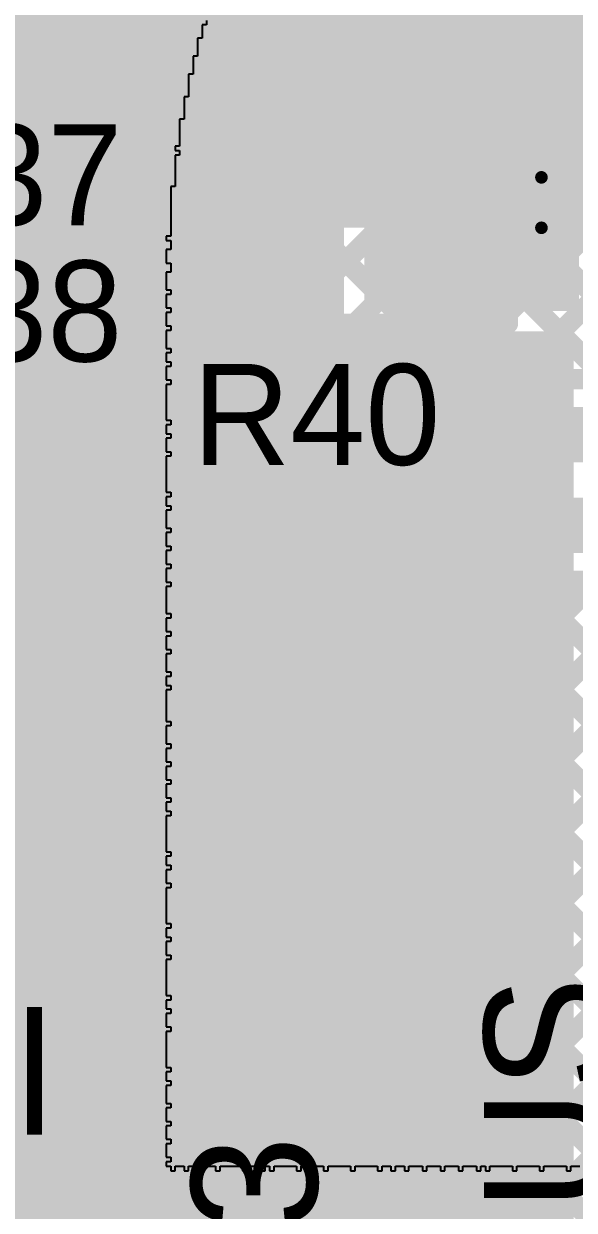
# Model space of a CAD drawing. Header units: millimetres. Extents: x 3.06 to 5.82, y 1.29 to 3.84.
# Drawn here: x 4.115 to 4.3332, y 2.4805 to 2.9509 of the extents above; entities that cross this region are included whole.
import ezdxf

# ---------------------------------------------------------------- set-up
doc = ezdxf.new("R2010")
doc.units = ezdxf.units.MM
doc.header["$MEASUREMENT"] = 0
for name, color, linetype in [('BottomLayer', 5, 'Continuous'), ('BottomOverlay', 54, 'Continuous'), ('TopLayer', 1, 'Continuous'), ('TopOverlay', 2, 'Continuous'), ('TopPaste', 8, 'Continuous'), ('TopSolder', 216, 'Continuous')]:
    doc.layers.add(name, color=color, linetype=linetype)

# ---------------------------------------------------------------- blocks, each defined once
blk = doc.blocks.new('R___0201_42')
at = {"layer": 'TopLayer'}
for points in [[(-0.01614, -0.00728), (-0.00551, -0.00728), (-0.01614, 0.00728), (-0.00551, 0.00728)], [(0.00551, -0.00728), (0.01614, -0.00728), (0.00551, 0.00728), (0.01614, 0.00728)]]:
    blk.add_solid(points, dxfattribs=at)
at = {"layer": 'TopOverlay', "const_width": 0.005}
for points in [[(-0.019, -0.01), (-0.019, 0.01)], [(-0.019, 0.01), (0.019, 0.01)], [(0.019, -0.01), (0.019, 0.01)], [(-0.019, -0.01), (0.019, -0.01)]]:
    blk.add_lwpolyline(points, dxfattribs=at)
at = {"layer": 'TopOverlay', "const_width": 0.0025}
for points in [[(-0.02025, 0.01, 1), (-0.01775, 0.01, 1)], [(-0.02025, 0.01, 1), (-0.01775, 0.01, 1)], [(0.01775, 0.01, 1), (0.02025, 0.01, 1)], [(0.01775, 0.01, 1), (0.02025, 0.01, 1)], [(-0.02025, -0.01, 1), (-0.01775, -0.01, 1)], [(-0.02025, -0.01, 1), (-0.01775, -0.01, 1)], [(0.01775, -0.01, 1), (0.02025, -0.01, 1)], [(0.01775, -0.01, 1), (0.02025, -0.01, 1)]]:
    blk.add_lwpolyline(points, format="xyb", close=True, dxfattribs=at)
at = {"layer": 'TopPaste'}
for points in [[(-0.01614, -0.00728), (-0.00551, -0.00728), (-0.01614, 0.00728), (-0.00551, 0.00728)], [(0.00551, -0.00728), (0.01614, -0.00728), (0.00551, 0.00728), (0.01614, 0.00728)]]:
    blk.add_solid(points, dxfattribs=at)
at = {"layer": 'TopSolder'}
for points in [[(-0.02014, -0.01128), (-0.00151, -0.01128), (-0.02014, 0.01128), (-0.00151, 0.01128)], [(0.00151, -0.01128), (0.02014, -0.01128), (0.00151, 0.01128), (0.02014, 0.01128)]]:
    blk.add_solid(points, dxfattribs=at)
blk = doc.blocks.new('RES_0805_43')
at = {"layer": 'TopLayer'}
for points in [[(-0.06, -0.025), (-0.02, -0.025), (-0.06, 0.025), (-0.02, 0.025)], [(0.02, -0.025), (0.06, -0.025), (0.02, 0.025), (0.06, 0.025)]]:
    blk.add_solid(points, dxfattribs=at)
at = {"layer": 'TopOverlay', "const_width": 0.00787}
for points in [[(0.065, 0.03), (-0.065, 0.03)], [(-0.065, 0.03), (-0.065, -0.03)], [(0.065, 0.03), (0.065, -0.03)], [(0.065, -0.03), (-0.065, -0.03)]]:
    blk.add_lwpolyline(points, dxfattribs=at)
at = {"layer": 'TopOverlay', "const_width": 0.00394}
for points in [[(-0.06697, 0.03, 1), (-0.06303, 0.03, 1)], [(-0.06697, 0.03, 1), (-0.06303, 0.03, 1)], [(0.06303, 0.03, 1), (0.06697, 0.03, 1)], [(0.06303, 0.03, 1), (0.06697, 0.03, 1)], [(-0.06697, -0.03, 1), (-0.06303, -0.03, 1)], [(-0.06697, -0.03, 1), (-0.06303, -0.03, 1)], [(0.06303, -0.03, 1), (0.06697, -0.03, 1)], [(0.06303, -0.03, 1), (0.06697, -0.03, 1)]]:
    blk.add_lwpolyline(points, format="xyb", close=True, dxfattribs=at)
at = {"layer": 'TopPaste'}
for points in [[(-0.06, -0.025), (-0.02, -0.025), (-0.06, 0.025), (-0.02, 0.025)], [(0.02, -0.025), (0.06, -0.025), (0.02, 0.025), (0.06, 0.025)]]:
    blk.add_solid(points, dxfattribs=at)
at = {"layer": 'TopSolder'}
for points in [[(-0.064, -0.029), (-0.016, -0.029), (-0.064, 0.029), (-0.016, 0.029)], [(0.016, -0.029), (0.064, -0.029), (0.016, 0.029), (0.064, 0.029)]]:
    blk.add_solid(points, dxfattribs=at)
blk = doc.blocks.new('RES_0805_44')
at = {"layer": 'TopLayer'}
for points in [[(-0.06, -0.025), (-0.02, -0.025), (-0.06, 0.025), (-0.02, 0.025)], [(0.02, -0.025), (0.06, -0.025), (0.02, 0.025), (0.06, 0.025)]]:
    blk.add_solid(points, dxfattribs=at)
at = {"layer": 'TopOverlay', "const_width": 0.00787}
for points in [[(-0.065, 0.03), (0.065, 0.03)], [(-0.065, 0.03), (-0.065, -0.03)], [(0.065, 0.03), (0.065, -0.03)], [(-0.065, -0.03), (0.065, -0.03)]]:
    blk.add_lwpolyline(points, dxfattribs=at)
at = {"layer": 'TopOverlay', "const_width": 0.00394}
for points in [[(-0.06697, 0.03, 1), (-0.06303, 0.03, 1)], [(-0.06697, 0.03, 1), (-0.06303, 0.03, 1)], [(0.06303, 0.03, 1), (0.06697, 0.03, 1)], [(0.06303, 0.03, 1), (0.06697, 0.03, 1)], [(-0.06697, -0.03, 1), (-0.06303, -0.03, 1)], [(-0.06697, -0.03, 1), (-0.06303, -0.03, 1)], [(0.06303, -0.03, 1), (0.06697, -0.03, 1)], [(0.06303, -0.03, 1), (0.06697, -0.03, 1)]]:
    blk.add_lwpolyline(points, format="xyb", close=True, dxfattribs=at)
at = {"layer": 'TopPaste'}
for points in [[(-0.06, -0.025), (-0.02, -0.025), (-0.06, 0.025), (-0.02, 0.025)], [(0.02, -0.025), (0.06, -0.025), (0.02, 0.025), (0.06, 0.025)]]:
    blk.add_solid(points, dxfattribs=at)
at = {"layer": 'TopSolder'}
for points in [[(-0.064, -0.029), (-0.016, -0.029), (-0.064, 0.029), (-0.016, 0.029)], [(0.016, -0.029), (0.064, -0.029), (0.016, 0.029), (0.064, 0.029)]]:
    blk.add_solid(points, dxfattribs=at)
blk = doc.blocks.new('RES_0805_45')
at = {"layer": 'TopLayer'}
for points in [[(-0.06, -0.025), (-0.02, -0.025), (-0.06, 0.025), (-0.02, 0.025)], [(0.02, -0.025), (0.06, -0.025), (0.02, 0.025), (0.06, 0.025)]]:
    blk.add_solid(points, dxfattribs=at)
at = {"layer": 'TopOverlay', "const_width": 0.00787}
for points in [[(0.065, 0.03), (-0.065, 0.03)], [(-0.065, -0.03), (-0.065, 0.03)], [(0.065, -0.03), (0.065, 0.03)], [(0.065, -0.03), (-0.065, -0.03)]]:
    blk.add_lwpolyline(points, dxfattribs=at)
at = {"layer": 'TopOverlay', "const_width": 0.00394}
for points in [[(-0.06697, 0.03, 1), (-0.06303, 0.03, 1)], [(-0.06697, 0.03, 1), (-0.06303, 0.03, 1)], [(0.06303, 0.03, 1), (0.06697, 0.03, 1)], [(0.06303, 0.03, 1), (0.06697, 0.03, 1)], [(-0.06697, -0.03, 1), (-0.06303, -0.03, 1)], [(-0.06697, -0.03, 1), (-0.06303, -0.03, 1)], [(0.06303, -0.03, 1), (0.06697, -0.03, 1)], [(0.06303, -0.03, 1), (0.06697, -0.03, 1)]]:
    blk.add_lwpolyline(points, format="xyb", close=True, dxfattribs=at)
at = {"layer": 'TopPaste'}
for points in [[(-0.06, -0.025), (-0.02, -0.025), (-0.06, 0.025), (-0.02, 0.025)], [(0.02, -0.025), (0.06, -0.025), (0.02, 0.025), (0.06, 0.025)]]:
    blk.add_solid(points, dxfattribs=at)
at = {"layer": 'TopSolder'}
for points in [[(-0.064, -0.029), (-0.016, -0.029), (-0.064, 0.029), (-0.016, 0.029)], [(0.016, -0.029), (0.064, -0.029), (0.016, 0.029), (0.064, 0.029)]]:
    blk.add_solid(points, dxfattribs=at)
blk = doc.blocks.new('SOT_23_6_100')
at = {"layer": 'TopLayer'}
for points in [[(-0.07323, 0.0252), (-0.02913, 0.0252), (-0.07323, 0.04961), (-0.02913, 0.04961)], [(0.02913, 0.0252), (0.07323, 0.0252), (0.02913, 0.04961), (0.07323, 0.04961)], [(-0.07323, -0.0122), (-0.02913, -0.0122), (-0.07323, 0.0122), (-0.02913, 0.0122)], [(0.02913, -0.0122), (0.07323, -0.0122), (0.02913, 0.0122), (0.07323, 0.0122)], [(-0.07323, -0.04961), (-0.02913, -0.04961), (-0.07323, -0.0252), (-0.02913, -0.0252)], [(0.02913, -0.04961), (0.07323, -0.04961), (0.02913, -0.0252), (0.07323, -0.0252)]]:
    blk.add_solid(points, dxfattribs=at)
at = {"layer": 'TopOverlay'}
for points, const_width in [([(-0.05753, 0.064, 1), (-0.06647, 0.064, 1)], 0.01), ([(-0.06897, 0.064, 1), (-0.06397, 0.064, 1)], 0.005), ([(-0.06003, 0.064, 1), (-0.05503, 0.064, 1)], 0.005), ([(-0.03197, 0.061, 1), (-0.02803, 0.061, 1)], 0.00394), ([(0.02903, 0.061, 1), (0.03297, 0.061, 1)], 0.00394), ([(-0.03197, -0.061, 1), (-0.02803, -0.061, 1)], 0.00394), ([(0.02903, -0.061, 1), (0.03297, -0.061, 1)], 0.00394)]:
    blk.add_lwpolyline(points, format="xyb", close=True, dxfattribs=dict(at, const_width=const_width))
at = {"layer": 'TopOverlay', "const_width": 0.00787}
for points in [[(-0.03, 0.061), (0.031, 0.061)], [(-0.03, -0.061), (0.031, -0.061)]]:
    blk.add_lwpolyline(points, dxfattribs=at)
at = {"layer": 'TopPaste'}
for points in [[(-0.07323, 0.0252), (-0.02913, 0.0252), (-0.07323, 0.04961), (-0.02913, 0.04961)], [(0.02913, 0.0252), (0.07323, 0.0252), (0.02913, 0.04961), (0.07323, 0.04961)], [(-0.07323, -0.0122), (-0.02913, -0.0122), (-0.07323, 0.0122), (-0.02913, 0.0122)], [(0.02913, -0.0122), (0.07323, -0.0122), (0.02913, 0.0122), (0.07323, 0.0122)], [(-0.07323, -0.04961), (-0.02913, -0.04961), (-0.07323, -0.0252), (-0.02913, -0.0252)], [(0.02913, -0.04961), (0.07323, -0.04961), (0.02913, -0.0252), (0.07323, -0.0252)]]:
    blk.add_solid(points, dxfattribs=at)
at = {"layer": 'TopSolder'}
for points in [[(-0.07723, 0.0212), (-0.02513, 0.0212), (-0.07723, 0.05361), (-0.02513, 0.05361)], [(0.02513, 0.0212), (0.07723, 0.0212), (0.02513, 0.05361), (0.07723, 0.05361)], [(-0.07723, -0.0162), (-0.02513, -0.0162), (-0.07723, 0.0162), (-0.02513, 0.0162)], [(0.02513, -0.0162), (0.07723, -0.0162), (0.02513, 0.0162), (0.07723, 0.0162)], [(-0.07723, -0.05361), (-0.02513, -0.05361), (-0.07723, -0.0212), (-0.02513, -0.0212)], [(0.02513, -0.05361), (0.07723, -0.05361), (0.02513, -0.0212), (0.07723, -0.0212)]]:
    blk.add_solid(points, dxfattribs=at)

msp = doc.modelspace()

# ---------------------------------------------------------------- linework, layer by layer
at = {"layer": 'BottomLayer'}
for points, const_width in [([(3.352, 3.57765), (4.12995, 2.7997)], 0.008), ([(3.352, 3.54936), (4.11164, 2.78972)], 0.008), ([(3.712, 3.33079), (4.23279, 2.81)], 0.008), ([(3.9689, 2.80925), (4.481, 3.32135)], 0.008), ([(3.65293, 3.305), (4.15115, 2.80678)], 0.008), ([(3.68122, 3.305), (4.17625, 2.80997)], 0.008), ([(3.7095, 3.305), (4.2045, 2.81)], 0.008), ([(3.98107, 2.79313), (4.481, 3.29306)], 0.008), ([(3.84575, 3.28189), (4.31764, 2.81)], 0.008), ([(3.87403, 3.28189), (4.34592, 2.81)], 0.008), ([(3.90232, 3.28189), (4.3742, 2.81)], 0.008), ([(3.98765, 2.77142), (4.481, 3.26478)], 0.008), ([(3.83999, 3.25936), (4.28935, 2.81)], 0.008), ([(4.016, 3.25306), (4.45906, 2.81)], 0.008), ([(3.82186, 3.24921), (4.26107, 2.81)], 0.008), ([(3.96249, 3.25), (4.40249, 2.81)], 0.008), ([(3.99077, 3.25), (4.43077, 2.81)], 0.008), ([(3.988, 2.74349), (4.481, 3.23649)], 0.008), ([(3.988, 2.71521), (4.481, 3.20821)], 0.008), ([(3.988, 2.68692), (4.481, 3.17992)], 0.008), ([(4.12835, 2.79899), (4.481, 3.15164)], 0.008), ([(4.16706, 2.80941), (4.481, 3.12336)], 0.008), ([(4.19593, 2.81), (4.481, 3.09507)], 0.008), ([(4.22421, 2.81), (4.481, 3.06679)], 0.008), ([(4.2525, 2.81), (4.481, 3.0385)], 0.008), ([(4.28078, 2.81), (4.481, 3.01022)], 0.008), ([(4.30907, 2.81), (4.481, 2.98193)], 0.008), ([(4.179, 2.81), (4.48, 2.81)], 0.008), ([(4.179, 2.788), (4.48, 2.788)], 0.022), ([(4.178, 2.752), (4.53369, 2.752)], 0.022), ([(4.31348, 2.475), (4.589, 2.75052)], 0.008), ([(4.135, 2.32481), (4.54056, 2.73037)], 0.008), ([(4.135, 2.49451), (4.37049, 2.73)], 0.008), ([(4.135, 2.46623), (4.39877, 2.73)], 0.008), ([(4.135, 2.60765), (4.25735, 2.73)], 0.008), ([(4.135, 2.38138), (4.48362, 2.73)], 0.008), ([(4.135, 2.43794), (4.42706, 2.73)], 0.008), ([(4.135, 2.40966), (4.45534, 2.73)], 0.008), ([(4.135, 2.5228), (4.3422, 2.73)], 0.008), ([(4.135, 2.57937), (4.28563, 2.73)], 0.008), ([(4.135, 2.55108), (4.31392, 2.73)], 0.008), ([(4.135, 2.63593), (4.22907, 2.73)], 0.008), ([(4.135, 2.38138), (4.48362, 2.73)], 0.008), ([(4.135, 2.66422), (4.20078, 2.73)], 0.008), ([(4.135, 2.35309), (4.51191, 2.73)], 0.008), ([(4.13541, 2.69291), (4.17209, 2.72959)], 0.008), ([(4.17181, 2.72955), (4.42636, 2.475)], 0.008), ([(4.178, 2.73), (4.53369, 2.73)], 0.008), ([(4.19965, 2.73), (4.45465, 2.475)], 0.008), ([(4.22793, 2.73), (4.48293, 2.475)], 0.008), ([(4.25622, 2.73), (4.51122, 2.475)], 0.008), ([(4.2845, 2.73), (4.5373, 2.4772)], 0.008), ([(4.31279, 2.73), (4.55702, 2.48577)], 0.008), ([(4.1519, 2.72118), (4.39808, 2.475)], 0.008), ([(4.13922, 2.70558), (4.3698, 2.475)], 0.008), ([(4.113, 1.48077), (4.113, 2.687)], 0.022), ([(4.135, 1.48077), (4.135, 2.687)], 0.008), ([(4.135, 2.68151), (4.34151, 2.475)], 0.008), ([(4.135, 2.65323), (4.31323, 2.475)], 0.008), ([(4.135, 2.62494), (4.29169, 2.46825)], 0.008), ([(4.135, 2.59666), (4.28077, 2.45088)], 0.008), ([(4.135, 2.56837), (4.61637, 2.087)], 0.008), ([(4.135, 2.54009), (4.58809, 2.087)], 0.008), ([(4.135, 2.51181), (4.55981, 2.087)], 0.008), ([(4.135, 2.48352), (4.53152, 2.087)], 0.008)]:
    msp.add_lwpolyline(points, dxfattribs=dict(at, const_width=const_width))
for points, const_width in [([(4.057, 2.688, -0.414214), (4.179, 2.81)], 0.008), ([(4.079, 2.688, -0.414214), (4.179, 2.788)], 0.022), ([(4.113, 2.687, -0.414214), (4.178, 2.752)], 0.022), ([(4.135, 2.687, -0.414214), (4.178, 2.73)], 0.008)]:
    msp.add_lwpolyline(points, format="xyb", dxfattribs=dict(at, const_width=const_width))
for points, const_width in [([(4.16506, 2.80941, 1), (4.16906, 2.80941, 1)], 0.004), ([(4.17425, 2.80997, 1), (4.17825, 2.80997, 1)], 0.004), ([(4.177, 2.81, 1), (4.181, 2.81, 1)], 0.004), ([(4.177, 2.81, 1), (4.181, 2.81, 1)], 0.004), ([(4.19393, 2.81, 1), (4.19793, 2.81, 1)], 0.004), ([(4.2025, 2.81, 1), (4.2065, 2.81, 1)], 0.004), ([(4.22221, 2.81, 1), (4.22621, 2.81, 1)], 0.004), ([(4.23079, 2.81, 1), (4.23479, 2.81, 1)], 0.004), ([(4.2505, 2.81, 1), (4.2545, 2.81, 1)], 0.004), ([(4.25907, 2.81, 1), (4.26307, 2.81, 1)], 0.004), ([(4.27878, 2.81, 1), (4.28278, 2.81, 1)], 0.004), ([(4.28735, 2.81, 1), (4.29135, 2.81, 1)], 0.004), ([(4.30707, 2.81, 1), (4.31107, 2.81, 1)], 0.004), ([(4.31564, 2.81, 1), (4.31964, 2.81, 1)], 0.004), ([(4.14915, 2.80678, 1), (4.15315, 2.80678, 1)], 0.004), ([(4.12635, 2.79899, 1), (4.13035, 2.79899, 1)], 0.004), ([(4.12795, 2.7997, 1), (4.13195, 2.7997, 1)], 0.004), ([(4.1735, 2.788, 1), (4.1845, 2.788, 1)], 0.011), ([(4.1735, 2.788, 1), (4.1845, 2.788, 1)], 0.011), ([(4.10964, 2.78972, 1), (4.11364, 2.78972, 1)], 0.004), ([(4.1725, 2.752, 1), (4.1835, 2.752, 1)], 0.011), ([(4.1725, 2.752, 1), (4.1835, 2.752, 1)], 0.011), ([(4.16981, 2.72955, 1), (4.17381, 2.72955, 1)], 0.004), ([(4.17009, 2.72959, 1), (4.17409, 2.72959, 1)], 0.004), ([(4.176, 2.73, 1), (4.18, 2.73, 1)], 0.004), ([(4.176, 2.73, 1), (4.18, 2.73, 1)], 0.004), ([(4.19765, 2.73, 1), (4.20165, 2.73, 1)], 0.004), ([(4.19878, 2.73, 1), (4.20278, 2.73, 1)], 0.004), ([(4.22593, 2.73, 1), (4.22993, 2.73, 1)], 0.004), ([(4.22707, 2.73, 1), (4.23107, 2.73, 1)], 0.004), ([(4.25422, 2.73, 1), (4.25822, 2.73, 1)], 0.004), ([(4.25535, 2.73, 1), (4.25935, 2.73, 1)], 0.004), ([(4.2825, 2.73, 1), (4.2865, 2.73, 1)], 0.004), ([(4.28363, 2.73, 1), (4.28763, 2.73, 1)], 0.004), ([(4.31079, 2.73, 1), (4.31479, 2.73, 1)], 0.004), ([(4.31192, 2.73, 1), (4.31592, 2.73, 1)], 0.004), ([(4.1499, 2.72118, 1), (4.1539, 2.72118, 1)], 0.004), ([(4.13722, 2.70558, 1), (4.14122, 2.70558, 1)], 0.004), ([(4.1075, 2.687, 1), (4.1185, 2.687, 1)], 0.011), ([(4.1075, 2.687, 1), (4.1185, 2.687, 1)], 0.011), ([(4.13341, 2.69291, 1), (4.13741, 2.69291, 1)], 0.004), ([(4.133, 2.687, 1), (4.137, 2.687, 1)], 0.004), ([(4.133, 2.687, 1), (4.137, 2.687, 1)], 0.004), ([(4.133, 2.68151, 1), (4.137, 2.68151, 1)], 0.004), ([(4.133, 2.66422, 1), (4.137, 2.66422, 1)], 0.004), ([(4.133, 2.65323, 1), (4.137, 2.65323, 1)], 0.004), ([(4.133, 2.63593, 1), (4.137, 2.63593, 1)], 0.004), ([(4.133, 2.62494, 1), (4.137, 2.62494, 1)], 0.004), ([(4.133, 2.60765, 1), (4.137, 2.60765, 1)], 0.004), ([(4.133, 2.59666, 1), (4.137, 2.59666, 1)], 0.004), ([(4.133, 2.57937, 1), (4.137, 2.57937, 1)], 0.004), ([(4.133, 2.56837, 1), (4.137, 2.56837, 1)], 0.004), ([(4.133, 2.55108, 1), (4.137, 2.55108, 1)], 0.004), ([(4.133, 2.54009, 1), (4.137, 2.54009, 1)], 0.004), ([(4.133, 2.5228, 1), (4.137, 2.5228, 1)], 0.004), ([(4.133, 2.51181, 1), (4.137, 2.51181, 1)], 0.004), ([(4.133, 2.49451, 1), (4.137, 2.49451, 1)], 0.004), ([(4.133, 2.48352, 1), (4.137, 2.48352, 1)], 0.004)]:
    msp.add_lwpolyline(points, format="xyb", close=True, dxfattribs=dict(at, const_width=const_width))
msp.add_solid([(3.564, 2.87), (4.476, 2.87), (3.564, 3.253), (4.476, 3.253)], dxfattribs=at)
at = {"layer": 'BottomOverlay'}
for p, q in [((4.18751, 2.95047), (4.18573, 2.95047)), ((4.18573, 2.95047), (4.18573, 2.94869)), ((4.18751, 2.95225), (4.18751, 2.95047)), ((4.18573, 2.94512), (4.18395, 2.94512)), ((4.18395, 2.94512), (4.18395, 2.94334)), ((4.18573, 2.94869), (4.18573, 2.9469)), ((4.18573, 2.9469), (4.18573, 2.94512)), ((4.18395, 2.94334), (4.18395, 2.94156)), ((4.18395, 2.94156), (4.18395, 2.93978)), ((4.18395, 2.938), (4.18216, 2.938)), ((4.18216, 2.938), (4.18216, 2.93621)), ((4.18216, 2.93621), (4.18216, 2.93443)), ((4.18395, 2.93978), (4.18395, 2.938)), ((4.18216, 2.93087), (4.18038, 2.93087)), ((4.18038, 2.93087), (4.18038, 2.92909)), ((4.18216, 2.93443), (4.18216, 2.93265)), ((4.18216, 2.93265), (4.18216, 2.93087)), ((4.18038, 2.92909), (4.18038, 2.9273)), ((4.18038, 2.9273), (4.18038, 2.92552)), ((4.18038, 2.92196), (4.1786, 2.92196)), ((4.1786, 2.92196), (4.1786, 2.92018)), ((4.18038, 2.92552), (4.18038, 2.92374)), ((4.18038, 2.92374), (4.18038, 2.92196)), ((4.1786, 2.92018), (4.1786, 2.9184)), ((4.1786, 2.9184), (4.1786, 2.91661)), ((4.1786, 2.91305), (4.17682, 2.91305)), ((4.17682, 2.91305), (4.17682, 2.91127)), ((4.1786, 2.91661), (4.1786, 2.91483)), ((4.1786, 2.91483), (4.1786, 2.91305)), ((4.17682, 2.91127), (4.17682, 2.90949)), ((4.17682, 2.90949), (4.17682, 2.90771)), ((4.17682, 2.90771), (4.17682, 2.90592)), ((4.17682, 2.90592), (4.17682, 2.90414)), ((4.17682, 2.90414), (4.17682, 2.90236)), ((4.17682, 2.90236), (4.17504, 2.90236)), ((4.17504, 2.90236), (4.17504, 2.90058)), ((4.17504, 2.90058), (4.17682, 2.90058)), ((4.17682, 2.8988), (4.17504, 2.8988)), ((4.17504, 2.8988), (4.17504, 2.89702)), ((4.17682, 2.90058), (4.17682, 2.8988)), ((4.17504, 2.89702), (4.17504, 2.89523)), ((4.17504, 2.89523), (4.17504, 2.89345)), ((4.17504, 2.89345), (4.17504, 2.89167)), ((4.17504, 2.89167), (4.17504, 2.88989)), ((4.17504, 2.88989), (4.17504, 2.88811)), ((4.17504, 2.88633), (4.17326, 2.88633)), ((4.17326, 2.88633), (4.17326, 2.88454)), ((4.17326, 2.88454), (4.17326, 2.88276)), ((4.17504, 2.88811), (4.17504, 2.88633)), ((4.17326, 2.88276), (4.17326, 2.88098)), ((4.17326, 2.88098), (4.17326, 2.8792)), ((4.17326, 2.8792), (4.17326, 2.87742)), ((4.17326, 2.87742), (4.17326, 2.87563)), ((4.17326, 2.87563), (4.17326, 2.87385)), ((4.17326, 2.87385), (4.17326, 2.87207)), ((4.17326, 2.87207), (4.17326, 2.87029)), ((4.17326, 2.87029), (4.17326, 2.86851)), ((4.17326, 2.86673), (4.17147, 2.86673)), ((4.17147, 2.86673), (4.17147, 2.86494)), ((4.17326, 2.86851), (4.17326, 2.86673)), ((4.17147, 2.86494), (4.17326, 2.86494)), ((4.17326, 2.86138), (4.17147, 2.86138)), ((4.17147, 2.86138), (4.17147, 2.8596)), ((4.17326, 2.86494), (4.17326, 2.86316)), ((4.17326, 2.86316), (4.17326, 2.86138)), ((4.17147, 2.8596), (4.17147, 2.85782)), ((4.17147, 2.85782), (4.17147, 2.85604)), ((4.17147, 2.85604), (4.17326, 2.85604)), ((4.17326, 2.85604), (4.17326, 2.85425)), ((4.17326, 2.85247), (4.17147, 2.85247)), ((4.17147, 2.85247), (4.17147, 2.85069)), ((4.17326, 2.85425), (4.17326, 2.85247)), ((4.17147, 2.85069), (4.17147, 2.84891)), ((4.17147, 2.84891), (4.17147, 2.84713)), ((4.17147, 2.84713), (4.17147, 2.84535)), ((4.17147, 2.84535), (4.17326, 2.84535)), ((4.17326, 2.84356), (4.17147, 2.84356)), ((4.17147, 2.84356), (4.17147, 2.84178)), ((4.17147, 2.84178), (4.17147, 2.84)), ((4.17326, 2.84535), (4.17326, 2.84356)), ((4.17147, 2.84), (4.17147, 2.83822)), ((4.17147, 2.83822), (4.17326, 2.83822)), ((4.17326, 2.83822), (4.17326, 2.83644)), ((4.17326, 2.83644), (4.17147, 2.83644)), ((4.17147, 2.83644), (4.17147, 2.83465)), ((4.17147, 2.83465), (4.17147, 2.83287)), ((4.17147, 2.83287), (4.17147, 2.83109)), ((4.17147, 2.83109), (4.17326, 2.83109)), ((4.17326, 2.82931), (4.17147, 2.82931)), ((4.17147, 2.82931), (4.17147, 2.82753)), ((4.17147, 2.82753), (4.17147, 2.82575)), ((4.17326, 2.83109), (4.17326, 2.82931)), ((4.17147, 2.82575), (4.17147, 2.82396)), ((4.17147, 2.82396), (4.17147, 2.82218)), ((4.17147, 2.82218), (4.17326, 2.82218)), ((4.17326, 2.8204), (4.17147, 2.8204)), ((4.17147, 2.8204), (4.17147, 2.81862)), ((4.17147, 2.81862), (4.17147, 2.81684)), ((4.17326, 2.82218), (4.17326, 2.8204)), ((4.17147, 2.81684), (4.17326, 2.81684)), ((4.17326, 2.81506), (4.17147, 2.81506)), ((4.17147, 2.81506), (4.17147, 2.81327)), ((4.17147, 2.81327), (4.17147, 2.81149)), ((4.17326, 2.81684), (4.17326, 2.81506)), ((4.17147, 2.81149), (4.17147, 2.80971)), ((4.17147, 2.80971), (4.17326, 2.80971)), ((4.17326, 2.80971), (4.17326, 2.80793)), ((4.17326, 2.80793), (4.17147, 2.80793)), ((4.17147, 2.80793), (4.17147, 2.80615)), ((4.17147, 2.80615), (4.17147, 2.80437)), ((4.17147, 2.80437), (4.17147, 2.80258)), ((4.17147, 2.80258), (4.17147, 2.8008)), ((4.17147, 2.8008), (4.17147, 2.79902)), ((4.17147, 2.79902), (4.17147, 2.79724)), ((4.17147, 2.79724), (4.17147, 2.79546)), ((4.17147, 2.79546), (4.17147, 2.79367)), ((4.17147, 2.79367), (4.17326, 2.79367)), ((4.17326, 2.79189), (4.17147, 2.79189)), ((4.17147, 2.79189), (4.17147, 2.79011)), ((4.17147, 2.79011), (4.17147, 2.78833)), ((4.17326, 2.79367), (4.17326, 2.79189)), ((4.17147, 2.78833), (4.17326, 2.78833)), ((4.17326, 2.78655), (4.17147, 2.78655)), ((4.17147, 2.78655), (4.17147, 2.78477)), ((4.17326, 2.78833), (4.17326, 2.78655)), ((4.17147, 2.78477), (4.17147, 2.78298)), ((4.17147, 2.78298), (4.17147, 2.7812)), ((4.17147, 2.7812), (4.17326, 2.7812)), ((4.17326, 2.7812), (4.17326, 2.77942)), ((4.17326, 2.77942), (4.17147, 2.77942)), ((4.17147, 2.77942), (4.17147, 2.77764)), ((4.17147, 2.77764), (4.17147, 2.77586)), ((4.17147, 2.77586), (4.17147, 2.77408)), ((4.17147, 2.77408), (4.17147, 2.77229)), ((4.17147, 2.77229), (4.17147, 2.77051)), ((4.17147, 2.77051), (4.17147, 2.76873)), ((4.17147, 2.76873), (4.17147, 2.76695)), ((4.17147, 2.76695), (4.17147, 2.76517)), ((4.17147, 2.76517), (4.17326, 2.76517)), ((4.17326, 2.76339), (4.17147, 2.76339)), ((4.17147, 2.76339), (4.17147, 2.7616)), ((4.17147, 2.7616), (4.17147, 2.75982)), ((4.17326, 2.76517), (4.17326, 2.76339)), ((4.17147, 2.75982), (4.17326, 2.75982)), ((4.17326, 2.75804), (4.17147, 2.75804)), ((4.17147, 2.75804), (4.17147, 2.75626)), ((4.17326, 2.75982), (4.17326, 2.75804)), ((4.17147, 2.75626), (4.17147, 2.75448)), ((4.17147, 2.75448), (4.17147, 2.7527)), ((4.17147, 2.7527), (4.17147, 2.75091)), ((4.17147, 2.75091), (4.17326, 2.75091)), ((4.17326, 2.74913), (4.17147, 2.74913)), ((4.17147, 2.74913), (4.17147, 2.74735)), ((4.17147, 2.74735), (4.17147, 2.74557)), ((4.17326, 2.75091), (4.17326, 2.74913)), ((4.17147, 2.74557), (4.17147, 2.74379)), ((4.17147, 2.74379), (4.17326, 2.74379)), ((4.17326, 2.74379), (4.17326, 2.742)), ((4.17326, 2.742), (4.17147, 2.742)), ((4.17147, 2.742), (4.17147, 2.74022)), ((4.17147, 2.74022), (4.17147, 2.73844)), ((4.17147, 2.73844), (4.17147, 2.73666)), ((4.17147, 2.73666), (4.17326, 2.73666)), ((4.17326, 2.73488), (4.17147, 2.73488)), ((4.17147, 2.73488), (4.17147, 2.7331)), ((4.17326, 2.73666), (4.17326, 2.73488)), ((4.17147, 2.7331), (4.17147, 2.73131)), ((4.17147, 2.73131), (4.17147, 2.72953)), ((4.17147, 2.72953), (4.17326, 2.72953)), ((4.17326, 2.72953), (4.17326, 2.72775)), ((4.17326, 2.72775), (4.17147, 2.72775)), ((4.17147, 2.72775), (4.17147, 2.72597)), ((4.17147, 2.72597), (4.17147, 2.72419)), ((4.17147, 2.72419), (4.17147, 2.72241)), ((4.17147, 2.72241), (4.17147, 2.72062)), ((4.17147, 2.72062), (4.17147, 2.71884)), ((4.17147, 2.71884), (4.17147, 2.71706)), ((4.17147, 2.71706), (4.17326, 2.71706)), ((4.17326, 2.71528), (4.17147, 2.71528)), ((4.17147, 2.71528), (4.17147, 2.7135)), ((4.17326, 2.71706), (4.17326, 2.71528)), ((4.17147, 2.7135), (4.17147, 2.71172)), ((4.17147, 2.71172), (4.17147, 2.70993)), ((4.17147, 2.70993), (4.17326, 2.70993)), ((4.17326, 2.70993), (4.17326, 2.70815)), ((4.17326, 2.70815), (4.17147, 2.70815)), ((4.17147, 2.70815), (4.17147, 2.70637)), ((4.17147, 2.70637), (4.17147, 2.70459)), ((4.17147, 2.70459), (4.17147, 2.70281)), ((4.17147, 2.70281), (4.17326, 2.70281)), ((4.17326, 2.70102), (4.17147, 2.70102)), ((4.17147, 2.70102), (4.17147, 2.69924)), ((4.17326, 2.70281), (4.17326, 2.70102)), ((4.17147, 2.69924), (4.17147, 2.69746)), ((4.17147, 2.69746), (4.17147, 2.69568)), ((4.17147, 2.69568), (4.17147, 2.6939)), ((4.17147, 2.6939), (4.17326, 2.6939)), ((4.17326, 2.69212), (4.17147, 2.69212)), ((4.17147, 2.69212), (4.17147, 2.69033)), ((4.17326, 2.6939), (4.17326, 2.69212)), ((4.17147, 2.69033), (4.17147, 2.68855)), ((4.17147, 2.68855), (4.17326, 2.68855)), ((4.17326, 2.68677), (4.17147, 2.68677)), ((4.17147, 2.68677), (4.17147, 2.68499)), ((4.17326, 2.68855), (4.17326, 2.68677)), ((4.17147, 2.68499), (4.17147, 2.68321)), ((4.17147, 2.68321), (4.17147, 2.68143)), ((4.17147, 2.68143), (4.17147, 2.67964)), ((4.17147, 2.67964), (4.17147, 2.67786)), ((4.17147, 2.67786), (4.17147, 2.67608)), ((4.17147, 2.67608), (4.17147, 2.6743)), ((4.17147, 2.6743), (4.17326, 2.6743)), ((4.17326, 2.67252), (4.17147, 2.67252)), ((4.17147, 2.67252), (4.17147, 2.67074)), ((4.17326, 2.6743), (4.17326, 2.67252)), ((4.17147, 2.67074), (4.17147, 2.66895)), ((4.17147, 2.66895), (4.17147, 2.66717)), ((4.17147, 2.66717), (4.17147, 2.66539)), ((4.17147, 2.66539), (4.17326, 2.66539)), ((4.17326, 2.66361), (4.17147, 2.66361)), ((4.17147, 2.66361), (4.17147, 2.66183)), ((4.17326, 2.66539), (4.17326, 2.66361)), ((4.17147, 2.66183), (4.17147, 2.66005)), ((4.17147, 2.66005), (4.17147, 2.65826)), ((4.17147, 2.65826), (4.17326, 2.65826)), ((4.17326, 2.65826), (4.17326, 2.65648)), ((4.17326, 2.65648), (4.17147, 2.65648)), ((4.17147, 2.65648), (4.17147, 2.6547)), ((4.17147, 2.6547), (4.17147, 2.65292)), ((4.17147, 2.65292), (4.17147, 2.65114)), ((4.17147, 2.65114), (4.17326, 2.65114)), ((4.17326, 2.64935), (4.17147, 2.64935)), ((4.17147, 2.64935), (4.17147, 2.64757)), ((4.17326, 2.65114), (4.17326, 2.64935)), ((4.17147, 2.64757), (4.17147, 2.64579)), ((4.17147, 2.64579), (4.17147, 2.64401)), ((4.17147, 2.64401), (4.17326, 2.64401)), ((4.17326, 2.64401), (4.17326, 2.64223)), ((4.17326, 2.64223), (4.17147, 2.64223)), ((4.17147, 2.64223), (4.17147, 2.64045)), ((4.17147, 2.64045), (4.17147, 2.63866)), ((4.17147, 2.63866), (4.17326, 2.63866)), ((4.17326, 2.63688), (4.17147, 2.63688)), ((4.17147, 2.63688), (4.17147, 2.6351)), ((4.17147, 2.6351), (4.17147, 2.63332)), ((4.17326, 2.63866), (4.17326, 2.63688)), ((4.17147, 2.63332), (4.17147, 2.63154)), ((4.17147, 2.63154), (4.17147, 2.62976)), ((4.17147, 2.62976), (4.17147, 2.62797)), ((4.17147, 2.62797), (4.17147, 2.62619)), ((4.17147, 2.62619), (4.17147, 2.62441)), ((4.17147, 2.62441), (4.17147, 2.62263)), ((4.17147, 2.62263), (4.17326, 2.62263)), ((4.17326, 2.62085), (4.17147, 2.62085)), ((4.17147, 2.62085), (4.17147, 2.61907)), ((4.17326, 2.62263), (4.17326, 2.62085)), ((4.17147, 2.61907), (4.17147, 2.61728)), ((4.17147, 2.61728), (4.17326, 2.61728)), ((4.17326, 2.61728), (4.17326, 2.6155)), ((4.17326, 2.6155), (4.17147, 2.6155)), ((4.17147, 2.6155), (4.17147, 2.61372)), ((4.17147, 2.61372), (4.17147, 2.61194)), ((4.17147, 2.61194), (4.17147, 2.61016)), ((4.17147, 2.61016), (4.17326, 2.61016)), ((4.17326, 2.60837), (4.17147, 2.60837)), ((4.17147, 2.60837), (4.17147, 2.60659)), ((4.17147, 2.60659), (4.17147, 2.60481)), ((4.17326, 2.61016), (4.17326, 2.60837)), ((4.17147, 2.60481), (4.17147, 2.60303)), ((4.17147, 2.60303), (4.17147, 2.60125)), ((4.17147, 2.60125), (4.17147, 2.59947)), ((4.17147, 2.59947), (4.17147, 2.59768)), ((4.17147, 2.59768), (4.17147, 2.5959)), ((4.17147, 2.5959), (4.17147, 2.59412)), ((4.17147, 2.59412), (4.17326, 2.59412)), ((4.17326, 2.59234), (4.17147, 2.59234)), ((4.17147, 2.59234), (4.17147, 2.59056)), ((4.17326, 2.59412), (4.17326, 2.59234)), ((4.17147, 2.59056), (4.17147, 2.58878)), ((4.17147, 2.58878), (4.17326, 2.58878)), ((4.17326, 2.58878), (4.17326, 2.58699)), ((4.17326, 2.58699), (4.17147, 2.58699)), ((4.17147, 2.58699), (4.17147, 2.58521)), ((4.17147, 2.58521), (4.17147, 2.58343)), ((4.17147, 2.58343), (4.17147, 2.58165)), ((4.17147, 2.58165), (4.17326, 2.58165)), ((4.17326, 2.57987), (4.17147, 2.57987)), ((4.17147, 2.57987), (4.17147, 2.57809)), ((4.17147, 2.57809), (4.17147, 2.5763)), ((4.17326, 2.58165), (4.17326, 2.57987)), ((4.17147, 2.5763), (4.17147, 2.57452)), ((4.17147, 2.57452), (4.17147, 2.57274)), ((4.17147, 2.57274), (4.17147, 2.57096)), ((4.17147, 2.57096), (4.17147, 2.56918)), ((4.17147, 2.56918), (4.17147, 2.56739)), ((4.17147, 2.56739), (4.17147, 2.56561)), ((4.17147, 2.56561), (4.17326, 2.56561)), ((4.17326, 2.56561), (4.17326, 2.56383)), ((4.17326, 2.56383), (4.17147, 2.56383)), ((4.17147, 2.56383), (4.17147, 2.56205)), ((4.17147, 2.56205), (4.17147, 2.56027)), ((4.17147, 2.56027), (4.17326, 2.56027)), ((4.17326, 2.56027), (4.17326, 2.55849)), ((4.17326, 2.55849), (4.17147, 2.55849)), ((4.17147, 2.55849), (4.17147, 2.5567)), ((4.17147, 2.5567), (4.17147, 2.55492)), ((4.17147, 2.55492), (4.17147, 2.55314)), ((4.17147, 2.55314), (4.17326, 2.55314)), ((4.17326, 2.55136), (4.17147, 2.55136)), ((4.17147, 2.55136), (4.17147, 2.54958)), ((4.17326, 2.55314), (4.17326, 2.55136)), ((4.17147, 2.54958), (4.17147, 2.5478)), ((4.17147, 2.5478), (4.17147, 2.54601)), ((4.17147, 2.54601), (4.17147, 2.54423)), ((4.17147, 2.54423), (4.17147, 2.54245)), ((4.17147, 2.54245), (4.17147, 2.54067)), ((4.17147, 2.54067), (4.17147, 2.53889)), ((4.17147, 2.53889), (4.17147, 2.53711)), ((4.17147, 2.53711), (4.17326, 2.53711)), ((4.17326, 2.53711), (4.17326, 2.53532)), ((4.17326, 2.53532), (4.17147, 2.53532)), ((4.17147, 2.53532), (4.17147, 2.53354)), ((4.17147, 2.53354), (4.17147, 2.53176)), ((4.17147, 2.53176), (4.17326, 2.53176)), ((4.17326, 2.53176), (4.17326, 2.52998)), ((4.17326, 2.52998), (4.17147, 2.52998)), ((4.17147, 2.52998), (4.17147, 2.5282)), ((4.17147, 2.5282), (4.17147, 2.52642)), ((4.17147, 2.52642), (4.17147, 2.52463)), ((4.17147, 2.52463), (4.17147, 2.52285)), ((4.17147, 2.52285), (4.17326, 2.52285)), ((4.17326, 2.52285), (4.17326, 2.52107)), ((4.17326, 2.52107), (4.17147, 2.52107)), ((4.17147, 2.52107), (4.17147, 2.51929)), ((4.17147, 2.51929), (4.17147, 2.51751)), ((4.17147, 2.51751), (4.17147, 2.51572)), ((4.17147, 2.51572), (4.17326, 2.51572)), ((4.17326, 2.51394), (4.17147, 2.51394)), ((4.17147, 2.51394), (4.17147, 2.51216)), ((4.17147, 2.51216), (4.17147, 2.51038)), ((4.17326, 2.51572), (4.17326, 2.51394)), ((4.17147, 2.51038), (4.17147, 2.5086)), ((4.17147, 2.5086), (4.17326, 2.5086)), ((4.17326, 2.5086), (4.17326, 2.50682)), ((4.17326, 2.50682), (4.17147, 2.50682)), ((4.17147, 2.50682), (4.17147, 2.50503)), ((4.17147, 2.50503), (4.17147, 2.50325)), ((4.17147, 2.50325), (4.17147, 2.50147)), ((4.17147, 2.50147), (4.17326, 2.50147)), ((4.17326, 2.49969), (4.17147, 2.49969)), ((4.17147, 2.49969), (4.17147, 2.49791)), ((4.17326, 2.50147), (4.17326, 2.49969)), ((4.17147, 2.49791), (4.17326, 2.49791)), ((4.17326, 2.49791), (4.17326, 2.49613)), ((4.17326, 2.49613), (4.17504, 2.49613)), ((4.17504, 2.49613), (4.17504, 2.49791)), ((4.17504, 2.49791), (4.1786, 2.49791)), ((4.1786, 2.49791), (4.1786, 2.49613)), ((4.1786, 2.49613), (4.18038, 2.49613)), ((4.18038, 2.49613), (4.18038, 2.49791)), ((4.18038, 2.49791), (4.19107, 2.49791)), ((4.19107, 2.49791), (4.19107, 2.49613)), ((4.19107, 2.49613), (4.19286, 2.49613)), ((4.19286, 2.49613), (4.19286, 2.49791)), ((4.19286, 2.49791), (4.20176, 2.49791)), ((4.20176, 2.49791), (4.20176, 2.49613)), ((4.20176, 2.49613), (4.20355, 2.49613)), ((4.20355, 2.49613), (4.20355, 2.49791)), ((4.20355, 2.49791), (4.20889, 2.49791)), ((4.20889, 2.49791), (4.20889, 2.49613)), ((4.20889, 2.49613), (4.21067, 2.49613)), ((4.21067, 2.49613), (4.21067, 2.49791)), ((4.21067, 2.49791), (4.21245, 2.49791)), ((4.21245, 2.49791), (4.21245, 2.49613)), ((4.21245, 2.49613), (4.21424, 2.49613)), ((4.21424, 2.49613), (4.21424, 2.49791)), ((4.21424, 2.49791), (4.22314, 2.49791)), ((4.22314, 2.49791), (4.22314, 2.49613)), ((4.22314, 2.49613), (4.22493, 2.49613)), ((4.22493, 2.49613), (4.22493, 2.49791)), ((4.22493, 2.49791), (4.23384, 2.49791)), ((4.23384, 2.49791), (4.23384, 2.49613)), ((4.23384, 2.49613), (4.23562, 2.49613)), ((4.23562, 2.49613), (4.23562, 2.49791)), ((4.23562, 2.49791), (4.24453, 2.49791)), ((4.24453, 2.49791), (4.24453, 2.49613)), ((4.24453, 2.49613), (4.24631, 2.49613)), ((4.24631, 2.49613), (4.24631, 2.49791)), ((4.24631, 2.49791), (4.25522, 2.49791)), ((4.25522, 2.49791), (4.25522, 2.49613)), ((4.25522, 2.49613), (4.257, 2.49613)), ((4.257, 2.49613), (4.257, 2.49791)), ((4.257, 2.49791), (4.26056, 2.49791)), ((4.26056, 2.49791), (4.26056, 2.49613)), ((4.26056, 2.49613), (4.26234, 2.49613)), ((4.26234, 2.49613), (4.26234, 2.49791)), ((4.26234, 2.49791), (4.26591, 2.49791)), ((4.26591, 2.49791), (4.26591, 2.49613)), ((4.26591, 2.49613), (4.26769, 2.49613)), ((4.26769, 2.49613), (4.26769, 2.49791)), ((4.26769, 2.49791), (4.27303, 2.49791)), ((4.27303, 2.49791), (4.27303, 2.49613)), ((4.27303, 2.49613), (4.27481, 2.49613)), ((4.27481, 2.49613), (4.27481, 2.49791)), ((4.27481, 2.49791), (4.28016, 2.49791)), ((4.28016, 2.49791), (4.28016, 2.49613)), ((4.28016, 2.49613), (4.28194, 2.49613)), ((4.28194, 2.49613), (4.28194, 2.49791)), ((4.28194, 2.49791), (4.28729, 2.49791)), ((4.28729, 2.49791), (4.28729, 2.49613)), ((4.28729, 2.49613), (4.28907, 2.49613)), ((4.28907, 2.49613), (4.28907, 2.49791)), ((4.28907, 2.49791), (4.29441, 2.49791)), ((4.29441, 2.49791), (4.29441, 2.49613)), ((4.29441, 2.49613), (4.2962, 2.49613)), ((4.2962, 2.49613), (4.2962, 2.49791)), ((4.2962, 2.49791), (4.29798, 2.49791)), ((4.29798, 2.49791), (4.29798, 2.49613)), ((4.29798, 2.49613), (4.29976, 2.49613)), ((4.29976, 2.49613), (4.29976, 2.49791)), ((4.29976, 2.49791), (4.30867, 2.49791)), ((4.30867, 2.49791), (4.30867, 2.49613)), ((4.30867, 2.49613), (4.31045, 2.49613)), ((4.31045, 2.49613), (4.31045, 2.49791)), ((4.31045, 2.49791), (4.31936, 2.49791)), ((4.31936, 2.49791), (4.31936, 2.49613)), ((4.31936, 2.49613), (4.32114, 2.49613)), ((4.32114, 2.49613), (4.32114, 2.49791)), ((4.32114, 2.49791), (4.33005, 2.49791)), ((4.33005, 2.49791), (4.33005, 2.49613)), ((4.33005, 2.49613), (4.33183, 2.49613)), ((4.33183, 2.49613), (4.33183, 2.49791)), ((4.33183, 2.49791), (4.33539, 2.49791))]:
    msp.add_line(p, q, dxfattribs=at)
at = {"layer": 'TopLayer'}
for points, const_width in [([(4.188, 2.94349), (4.24051, 2.996)], 0.008), ([(4.1882, 2.996), (4.239, 2.9452)], 0.008), ([(4.215, 2.947), (4.215, 2.971)], 0.04), ([(4.20179, 2.929), (4.25599, 2.9832)], 0.008), ([(4.188, 2.929), (4.188, 2.972)], 0.008), ([(4.188, 2.96792), (4.22692, 2.929)], 0.008), ([(4.239, 2.929), (4.239, 2.958)], 0.008), ([(4.188, 2.93964), (4.19864, 2.929)], 0.008), ([(4.23008, 2.929), (4.239, 2.93792)], 0.008), ([(4.188, 2.929), (4.239, 2.929)], 0.008), ([(4.28, 2.862), (4.282, 2.862)], 0.012)]:
    msp.add_lwpolyline(points, dxfattribs=dict(at, const_width=const_width))
for points, const_width in [([(4.205, 2.947, 1), (4.225, 2.947, 1)], 0.02), ([(4.186, 2.94349, 1), (4.19, 2.94349, 1)], 0.004), ([(4.237, 2.9452, 1), (4.241, 2.9452, 1)], 0.004), ([(4.186, 2.93964, 1), (4.19, 2.93964, 1)], 0.004), ([(4.237, 2.93792, 1), (4.241, 2.93792, 1)], 0.004), ([(4.186, 2.929, 1), (4.19, 2.929, 1)], 0.004), ([(4.186, 2.929, 1), (4.19, 2.929, 1)], 0.004), ([(4.19664, 2.929, 1), (4.20064, 2.929, 1)], 0.004), ([(4.19979, 2.929, 1), (4.20379, 2.929, 1)], 0.004), ([(4.22492, 2.929, 1), (4.22892, 2.929, 1)], 0.004), ([(4.22808, 2.929, 1), (4.23208, 2.929, 1)], 0.004), ([(4.237, 2.929, 1), (4.241, 2.929, 1)], 0.004), ([(4.237, 2.929, 1), (4.241, 2.929, 1)], 0.004), ([(4.277, 2.862, 1), (4.283, 2.862, 1)], 0.006), ([(4.279, 2.862, 1), (4.285, 2.862, 1)], 0.006)]:
    msp.add_lwpolyline(points, format="xyb", close=True, dxfattribs=dict(at, const_width=const_width))
for points in [[(3.997, 2.391), (4.177, 2.391), (3.997, 2.961), (4.177, 2.961)], [(4.25, 2.837), (4.327, 2.837), (4.25, 2.947), (4.327, 2.947)], [(4.149, 2.391), (4.242, 2.391), (4.149, 2.918), (4.242, 2.918)], [(4.3, 2.837), (4.335, 2.837), (4.3, 2.9), (4.335, 2.9)], [(4.22, 2.391), (4.333, 2.391), (4.22, 2.829), (4.333, 2.829)]]:
    msp.add_solid(points, dxfattribs=at)

# ---------------------------------------------------------------- block references
for name, p, rotation in [('RES_0805_45', (4.142, 2.987), 270), ('RES_0805_44', (4.215, 2.987), 90), ('RES_0805_43', (4.242, 2.862), 180), ('R___0201_42', (4.33917, 2.88), 360)]:
    msp.add_blockref(name, p, dxfattribs=dict(rotation=rotation))
msp.add_blockref('SOT_23_6_100', (4.335, 2.969))

# ---------------------------------------------------------------- texts
at = {"layer": 'TopOverlay'}
for s, p in [('R37', (4.056, 2.871)), ('R38', (4.056, 2.817)), ('R40', (4.182, 2.776))]:
    msp.add_text(s, height=0.04, dxfattribs=at).set_placement(p)
for s, height, p in [('AC_Neutral', 0.065, (4.10352, 2.391)), ('VBUS', 0.05, (4.34741, 2.391)), ('3V3', 0.05, (4.23141, 2.391))]:
    msp.add_text(s, height=height, rotation=90, dxfattribs=at).set_placement(p)

doc.saveas('drawing.dxf')
